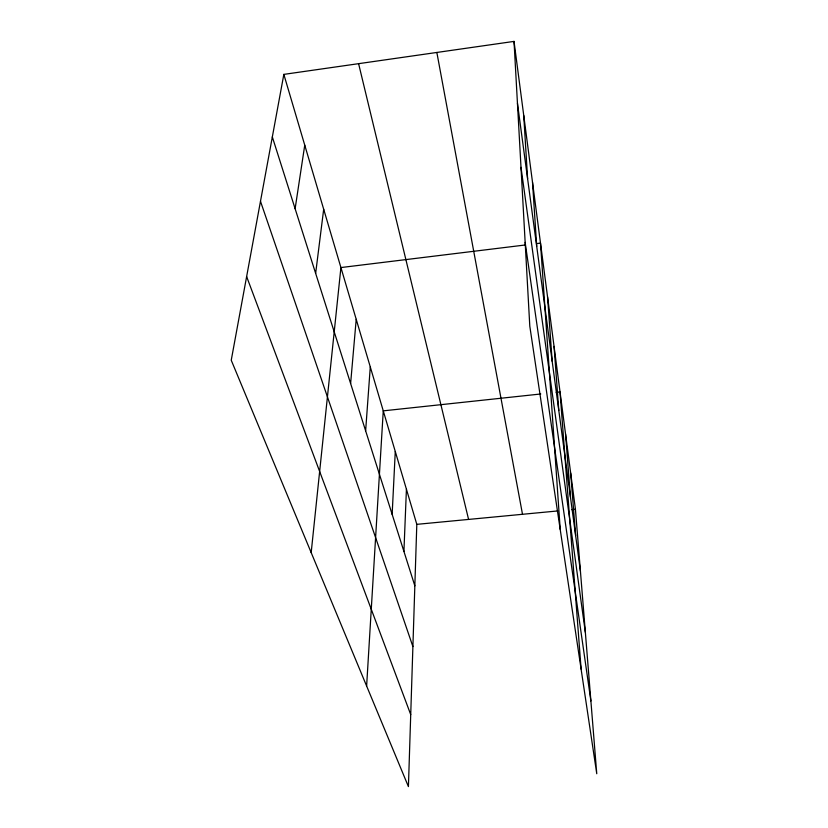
<?xml version="1.0" encoding="UTF-8"?>
<svg xmlns="http://www.w3.org/2000/svg" width="828" height="828" viewBox="0 0 828 828"><rect width="100%" height="100%" fill="white"/><g stroke="black" fill="none" stroke-linecap="round" stroke-linejoin="round"><path stroke-width="1.24" d="M283.838 74.385L416.805 524.352L408.421 786.6L231.24 360.232L283.838 74.385L514.022 41.4L575.429 509.261L596.76 773.756L529.796 326.16L514.022 41.4M403.919 551.427L406.424 489.234M392.151 514.364L395.277 451.508M366.628 686.05L383.26 410.854L540.777 393.983M365.634 430.829L370.282 366.939M350.617 383.519L356.216 319.329M311.183 552.607L340.919 267.558L525.087 245.005M315.644 273.375L323.686 209.246M295.12 208.739L304.745 145.159M536.647 243.587L540.498 243.121L560.204 529.402M556.178 392.337L560.028 391.923L581.111 669.127M416.805 524.352L557.793 510.938M571.651 509.624L575.429 509.261M246.63 276.573L410.719 714.574M260.489 201.287L412.893 646.554M272.329 136.93L414.838 585.81M358.596 63.673L468.586 519.425M436.853 52.464L522.509 514.302M525.149 242.387L590.892 700.954M520.998 167.318L585.355 632.313M517.459 103.355L580.418 571.113M570.668 473.005L575.636 535.55M565.555 433.996L570.461 497.173M554.056 346.383L558.796 410.491M547.567 296.962L552.173 361.287M532.528 182.367L536.71 246.361M523.741 115.454L527.602 178.713"/></g></svg>
